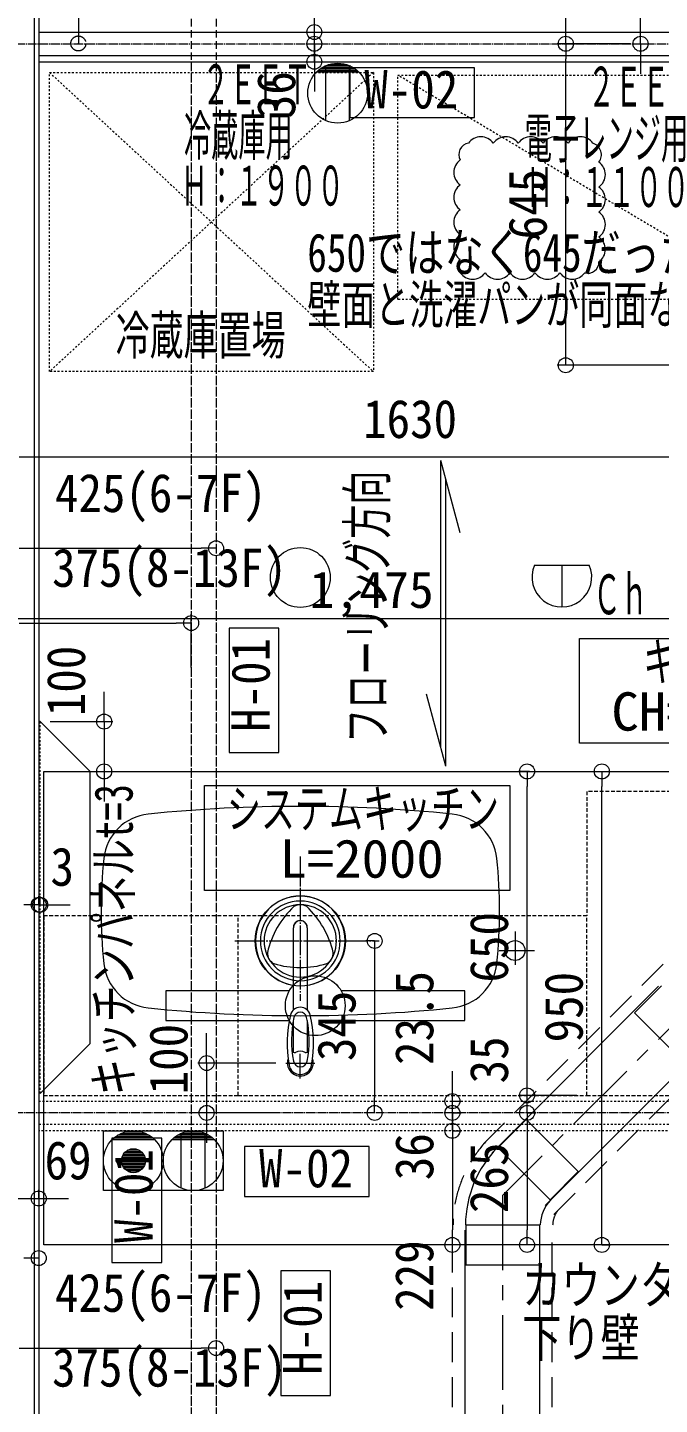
# Model space of a CAD drawing. Units: millimetres at full size, sheet at 1:30. Extents: x -17796 to 21385, y -23279 to 7734.
# Drawn here: x -15193 to -13925, y -2278 to 485 of the extents above; entities that cross this region are included whole.
import ezdxf
from ezdxf.enums import TextEntityAlignment as Align

# ---------------------------------------------------------------- set-up
doc = ezdxf.new("R2010")
doc.units = ezdxf.units.MM
doc.header["$LTSCALE"] = 30
doc.header["$PDMODE"] = 32
doc.header["$PDSIZE"] = 30
for name, pattern in [('CHAIN1', [8, 5, -1, 1, -1]), ('DASHED2', [3, 2, -1]), ('DASHED3', [4, 3, -1]), ('USER11', [0.25, 0.125, -0.125]), ('USER15', [30, 15, -5, 5, -5]), ('USER4', [0.78, 0.6, -0.06, 0.06, -0.06]), ('USER5', [0.375, 0.25, -0.125]), ('USER8', [0.75, 0.5, -0.25]), ('USER9', [2.3, 2, -0.1, 0.1, -0.1])]:
    doc.linetypes.add(name, pattern=pattern)
for name, color, linetype, lineweight in [('0-1_(W)電灯', 253, 'Continuous', 18), ('0-C_0_4P', 4, 'Continuous', 18), ('1-C_鋼製建具', 253, 'USER8', 18), ('2-2_', 7, 'Continuous', 18), ('C-1_補助芯', 134, 'Continuous', 9), ('E-0_通り芯', 134, 'Continuous', 9), ('E-1_補助芯', 134, 'DASHED3', 9), ('E-E_文字', 6, 'Continuous', 9)]:
    doc.layers.add(name, color=color, linetype=linetype, lineweight=lineweight)
doc.styles.add('ＭＳ ゴシック', font='')
doc.styles.get('ＭＳ ゴシック').set_extended_font_data('MS Gothic')

msp = doc.modelspace()

# ---------------------------------------------------------------- linework, layer by layer
at = {"layer": '0-1_(W)電灯', "color": 6}
for p, q in [((-14112.79, 482.42), (-14112.79, 1967.42)), ((-13962.79, 452.42), (-13962.79, 571.42)), ((-13982.79, 452.42), (-14130.29, 452.42)), ((-13982.79, 452.42), (-14130.29, 452.42)), ((-13962.79, 452.42), (-13945.29, 452.42)), ((-14112.79, -162.58), (-14112.79, 422.42)), ((-13962.79, 422.42), (-13962.79, 392.42)), ((-13629.72, -192.58), (-14130.29, -192.58)), ((-13639.72, -376.85), (-15209.72, -376.85))]:
    msp.add_line(p, q, dxfattribs=at)
at = {"layer": '0-1_(W)電灯', "color": 171}
for p, q in [((-14617.53, 482.42), (-14617.53, 512.42)), ((-14617.53, 475.92), (-14600.03, 475.92)), ((-14617.53, 452.42), (-14617.53, 475.92)), ((-14617.53, 452.42), (-14600.03, 452.42)), ((-14617.53, 422.42), (-14617.53, 392.42)), ((-14617.53, 416.42), (-14600.03, 416.42)), ((-14617.53, 386.42), (-14617.53, 356.42)), ((-14814.72, -539.8), (-14814.72, -542.3)), ((-15209.72, -559.8), (-14844.72, -559.8)), ((-15209.72, -709.8), (-14894.72, -709.8)), ((-14864.72, -799.29), (-14864.72, -692.3)), ((-14185.72, -1007.58), (-14207.97, -1007.58)), ((-14040.47, -1007.58), (-14022.97, -1007.58)), ((-14190.47, -1627.58), (-14190.47, -1037.58)), ((-14040.47, -1927.58), (-14040.47, -1037.58)), ((-15170.72, -1275.23), (-15170.72, -1257.73)), ((-15167.72, -1275.23), (-15167.72, -1257.73)), ((-15167.72, -1275.23), (-15170.72, -1275.23)), ((-15137.72, -1275.23), (-15107.72, -1275.23)), ((-14190.47, -1627.58), (-14190.47, -1597.58)), ((-14340.47, -1639.08), (-14340.47, -1609.08)), ((-14340.47, -1662.58), (-14340.47, -1632.58)), ((-14090.72, -1657.58), (-14207.97, -1657.58)), ((-14090.72, -1657.58), (-14207.97, -1657.58)), ((-14190.47, -1692.58), (-14190.47, -1657.58)), ((-14340.47, -1669.08), (-14322.97, -1669.08)), ((-14340.47, -1692.58), (-14340.47, -1669.08)), ((-14340.47, -1692.58), (-14322.97, -1692.58)), ((-14190.47, -1692.58), (-14172.97, -1692.58)), ((-14190.47, -1692.58), (-14172.97, -1692.58)), ((-14340.47, -1722.58), (-14340.47, -1752.58)), ((-14340.47, -1728.58), (-14322.97, -1728.58)), ((-14340.47, -1728.58), (-14322.97, -1728.58)), ((-14190.47, -1722.58), (-14190.47, -1927.58)), ((-14190.47, -1722.58), (-14190.47, -1752.58)), ((-14340.47, -1758.58), (-14340.47, -1788.58)), ((-14340.47, -1758.58), (-14340.47, -1927.58)), ((-15170.72, -1864.39), (-15170.72, -1846.89)), ((-15239.72, -1864.39), (-15170.72, -1864.39)), ((-15140.72, -1864.39), (-15110.72, -1864.39)), ((-14340.47, -1957.58), (-14357.97, -1957.58)), ((-14190.47, -1957.58), (-14207.97, -1957.58)), ((-14040.47, -1957.58), (-14022.97, -1957.58)), ((-14814.72, -2144.39), (-14814.72, -2146.89)), ((-15209.72, -2164.39), (-14844.72, -2164.39))]:
    msp.add_line(p, q, dxfattribs=at)
at = {"layer": '0-1_(W)電灯', "color": 7}
for p, q in [((-14617.53, 475.92), (-14617.53, 505.92)), ((-14617.53, 452.42), (-14617.53, 482.42)), ((-14112.79, 452.42), (-14112.79, 482.42)), ((-14617.53, 452.42), (-14617.53, 422.42)), ((-14112.79, 452.42), (-14112.79, 422.42)), ((-13962.79, 452.42), (-13962.79, 422.42)), ((-14617.53, 416.42), (-14617.53, 386.42)), ((-14112.79, -192.58), (-14112.79, -162.58)), ((-14814.72, -559.8), (-14844.72, -559.8)), ((-14864.72, -709.8), (-14894.72, -709.8)), ((-15039.41, -907.58), (-15039.41, -877.58)), ((-15039.41, -1007.58), (-15039.41, -1037.58)), ((-14190.47, -1007.58), (-14190.47, -1037.58)), ((-14040.47, -1007.58), (-14040.47, -1037.58)), ((-15170.72, -1275.23), (-15200.72, -1275.23)), ((-15167.72, -1275.23), (-15137.72, -1275.23)), ((-14496.47, -1347.58), (-14496.47, -1377.58)), ((-14833.72, -1592.58), (-14833.72, -1562.58)), ((-14190.47, -1657.58), (-14190.47, -1627.58)), ((-14190.47, -1657.58), (-14190.47, -1627.58)), ((-14340.47, -1669.08), (-14340.47, -1639.08)), ((-14496.47, -1692.58), (-14496.47, -1662.58)), ((-14340.47, -1692.58), (-14340.47, -1662.58)), ((-14833.72, -1692.58), (-14833.72, -1722.58)), ((-14340.47, -1692.58), (-14340.47, -1722.58)), ((-14190.47, -1692.58), (-14190.47, -1722.58)), ((-14190.47, -1692.58), (-14190.47, -1722.58)), ((-14340.47, -1728.58), (-14340.47, -1758.58)), ((-14340.47, -1728.58), (-14340.47, -1758.58)), ((-15170.72, -1864.39), (-15140.72, -1864.39)), ((-14340.47, -1957.58), (-14340.47, -1927.58)), ((-14190.47, -1957.58), (-14190.47, -1927.58)), ((-14040.47, -1957.58), (-14040.47, -1927.58)), ((-14814.72, -2164.39), (-14844.72, -2164.39))]:
    msp.add_line(p, q, dxfattribs=at)
at = {"layer": '0-1_(W)電灯', "color": 30}
msp.add_line((-15170.72, 475.92), (-13833.22, 475.92), dxfattribs=at)
at = {"layer": '0-1_(W)電灯', "color": 3, "linetype": 'USER11'}
for p, q in [((-14864.72, 416.42), (-14864.72, -4087.58)), ((-14814.72, 416.42), (-14814.72, -4087.58))]:
    msp.add_line(p, q, dxfattribs=at)
at = {"layer": '0-1_(W)電灯', "linetype": 'USER11'}
for p, q in [((-14499.09, 394.79), (-15149.09, -205.21)), ((-15149.09, 394.79), (-14499.09, -205.21)), ((-13695.26, -60.32), (-14450.26, 389.68))]:
    msp.add_line(p, q, dxfattribs=at)
at = {"layer": '0-1_(W)電灯', "color": 94}
for p, q in [((-14363.63, -959.96), (-14363.63, -383.95)), ((-14324.81, -528.84), (-14363.63, -383.95)), ((-14353.63, -997.28), (-14353.63, -421.27)), ((-14353.63, -997.28), (-14392.45, -852.39)), ((-15067.72, -1553.58), (-15167.72, -1653.58))]:
    msp.add_line(p, q, dxfattribs=at)
at = {"layer": '0-1_(W)電灯', "color": 4}
for p, q in [((-15039.41, -877.58), (-15039.41, -847.58)), ((-15147.72, -907.58), (-15021.91, -907.58)), ((-15039.41, -907.58), (-15039.41, -1007.58)), ((-15147.72, -1007.58), (-15021.91, -1007.58)), ((-15039.41, -1037.58), (-15039.41, -1067.58)), ((-14496.47, -1347.58), (-14513.97, -1347.58)), ((-14496.47, -1377.58), (-14496.47, -1662.58)), ((-14833.72, -1562.58), (-14833.72, -1532.58)), ((-14694.68, -1592.58), (-14851.22, -1592.58)), ((-14833.72, -1592.58), (-14833.72, -1692.58)), ((-14694.68, -1692.58), (-14851.22, -1692.58)), ((-14496.47, -1692.58), (-14513.97, -1692.58)), ((-14833.72, -1722.58), (-14833.72, -1752.58))]:
    msp.add_line(p, q, dxfattribs=at)
at = {"layer": '0-1_(W)電灯', "color": 211}
msp.add_line((-15167.72, -907.58), (-15170.72, -907.58), dxfattribs=at)
at = {"layer": '0-1_(W)電灯', "color": 211, "linetype": 'USER11'}
msp.add_line((-15167.72, -1653.58), (-15167.72, -907.58), dxfattribs=at)
at = {"layer": '0-1_(W)電灯'}
for p, q in [((-15160.72, -1007.58), (-13170.72, -1007.58)), ((-15160.72, -1657.58), (-15160.72, -1007.58)), ((-14659.68, -1486.19), (-14659.68, -1321.06)), ((-14631.68, -1321.06), (-14631.68, -1486.19)), ((-14659.68, -1571.17), (-14659.68, -1507.42)), ((-14631.68, -1507.42), (-14631.68, -1571.17))]:
    msp.add_line(p, q, dxfattribs=at)
at = {"layer": '0-1_(W)電灯', "linetype": 'USER9'}
for p, q in [((-14645.72, -1178.34), (-14645.72, -1467.58)), ((-14777.02, -1347.58), (-14487.6, -1347.58))]:
    msp.add_line(p, q, dxfattribs=at)
at = {"layer": '0-1_(W)電灯', "linetype": 'USER15'}
for p, q in [((-14645.68, -1623.62), (-14645.68, -1574.02)), ((-14674.68, -1592.58), (-14616.68, -1592.58))]:
    msp.add_line(p, q, dxfattribs=at)
at = {"layer": '0-1_(W)電灯', "color": 54, "linetype": 'USER4'}
msp.add_line((-12861.8, -1692.58), (-15269.81, -1692.58), dxfattribs=at)
msp.add_lwpolyline([(-15239.72, 452.42), (-13609.72, 452.42), (-13609.72, -192.58), (-11809.72, -192.58)], dxfattribs=at)
at = {"layer": '0-1_(W)電灯', "color": 171}
for points in [[(-14617.53, 416.42), (-14617.53, 452.42), (-14600.03, 452.42)], [(-14340.47, -1728.58), (-14340.47, -1692.58), (-14322.97, -1692.58)]]:
    msp.add_lwpolyline(points, dxfattribs=at)
at = {"layer": '0-1_(W)電灯', "color": 30}
msp.add_lwpolyline([(-15170.72, 428.92), (-13633.22, 428.92), (-13633.22, -216.08), (-12713.72, -216.08)], dxfattribs=at)
at = {"layer": '0-1_(W)電灯', "color": 4}
msp.add_lwpolyline([(-15170.72, 416.42), (-13645.72, 416.42), (-13645.72, -228.58), (-12713.72, -228.58)], dxfattribs=at)
at = {"layer": '0-1_(W)電灯', "linetype": 'USER11'}
for points in [[(-15149.09, 394.79), (-14499.09, 394.79), (-14499.09, -205.21), (-15149.09, -205.21)], [(-13695.26, -60.32), (-14450.26, -60.32), (-14450.26, 389.68), (-13695.26, 389.68)]]:
    msp.add_lwpolyline(points, close=True, dxfattribs=at)
at = {"layer": '0-1_(W)電灯', "color": 2}
for points in [[(-14546.17, 304.37), (-14296.17, 304.37), (-14296.17, 404.37), (-14546.17, 404.37)], [(-14688.83, -969.76), (-14688.83, -719.76), (-14788.83, -719.76), (-14788.83, -969.76)], [(-14923.81, -1993.01), (-14923.81, -1743.01), (-15023.81, -1743.01), (-15023.81, -1993.01)], [(-14757.51, -1860.23), (-14507.51, -1860.23), (-14507.51, -1760.23), (-14757.51, -1760.23)], [(-14584.87, -2259.66), (-14584.87, -2009.66), (-14684.87, -2009.66), (-14684.87, -2259.66)]]:
    msp.add_lwpolyline(points, close=True, dxfattribs=at)
at = {"layer": '0-1_(W)電灯', "color": 6}
for points in [[(-14085.49, -740.66), (-13575.83, -740.66), (-13575.83, -951.06), (-14085.49, -951.06)], [(-14838.3, -1035.75), (-14224.97, -1035.75), (-14224.97, -1246.15), (-14838.3, -1246.15)]]:
    msp.add_lwpolyline(points, close=True, dxfattribs=at)
at = {"layer": '0-1_(W)電灯', "color": 94}
msp.add_lwpolyline([(-15067.72, -1553.58), (-15067.72, -1007.58), (-15167.72, -907.58)], dxfattribs=at)
at = {"layer": '0-1_(W)電灯', "color": 4, "linetype": 'USER11'}
msp.add_lwpolyline([(-13083.72, -1017.58), (-13083.72, -1728.58), (-15170.72, -1728.58)], dxfattribs=at)
at = {"layer": '0-1_(W)電灯'}
msp.add_lwpolyline([(-13163.72, -1007.58), (-13076.72, -1007.58), (-13070.72, -1013.58), (-13070.72, -1951.58), (-13076.72, -1957.58), (-15160.72, -1957.58), (-15160.72, -1657.58)], dxfattribs=at)
at = {"layer": '0-1_(W)電灯', "color": 30, "linetype": 'USER11'}
msp.add_lwpolyline([(-15170.72, -1669.08), (-13143.22, -1669.08), (-13143.22, -1030.08), (-13096.22, -1030.08), (-13096.22, -1716.08), (-15170.72, -1716.08)], dxfattribs=at)
at = {"layer": '0-1_(W)電灯', "color": 2, "linetype": 'USER5'}
for points in [[(-14070.72, -1657.58), (-13170.72, -1657.58), (-13170.72, -1047.58), (-14070.72, -1047.58), (-14070.72, -1297.58)], [(-14770.72, -1657.58), (-14070.72, -1657.58), (-14070.72, -1297.58), (-14770.72, -1297.58)]]:
    msp.add_lwpolyline(points, dxfattribs=at)
msp.add_lwpolyline([(-15160.72, -1657.58), (-14770.72, -1657.58), (-14770.72, -1297.58), (-15160.72, -1297.58)], close=True, dxfattribs=at)
at = {"layer": '0-1_(W)電灯', "color": 7}
for centre in [(-14617.53, 475.92), (-14617.53, 452.42), (-14617.53, 452.42), (-14112.79, 452.42), (-14112.79, 452.42), (-13962.79, 452.42), (-14617.53, 416.42), (-14112.79, -192.58), (-14814.72, -559.8), (-14864.72, -709.8), (-15039.41, -907.58), (-15039.41, -1007.58), (-14190.47, -1007.58), (-14040.47, -1007.58), (-15170.72, -1275.23), (-15167.72, -1275.23), (-14496.47, -1347.58), (-14833.72, -1592.58), (-14340.47, -1669.08), (-14190.47, -1657.58), (-14190.47, -1657.58), (-14833.72, -1692.58), (-14496.47, -1692.58), (-14340.47, -1692.58), (-14340.47, -1692.58), (-14190.47, -1692.58), (-14190.47, -1692.58), (-14340.47, -1728.58), (-14340.47, -1728.58), (-15170.72, -1864.39), (-14340.47, -1957.58), (-14190.47, -1957.58), (-14040.47, -1957.58), (-14814.72, -2164.39)]:
    msp.add_circle(centre, 15, dxfattribs=at)
at = {"layer": '0-1_(W)電灯'}
msp.add_circle((-14645.72, -1347.58), 90.5, dxfattribs=at)
at = {"layer": '0-1_(W)電灯', "color": 1}
for centre, radius, start, end in [((-14304.76, 230.44), 22.83, 99.06266, 209.06266), ((-14283.36, 235.49), 30.52, 35, 145), ((-14233.36, 235.49), 30.52, 35, 145), ((-14183.36, 235.49), 30.52, 35, 145), ((-14133.36, 235.49), 30.52, 35, 145), ((-14083.36, 235.49), 30.52, 35, 145), ((-14065.74, 229.78), 24.36, 322.37159, 72.37159), ((-14307.22, 194.35), 30.52, 125, 235), ((-14063.95, 189.91), 30.52, 305, 55), ((-14307.22, 144.35), 30.52, 125, 235), ((-14063.95, 139.91), 30.52, 305, 55), ((-14307.22, 94.35), 30.52, 125, 235), ((-14063.95, 89.91), 30.52, 305, 55), ((-14307.22, 44.35), 30.52, 125, 235), ((-14063.95, 39.91), 30.52, 305, 55), ((-14315.56, 6.27), 15.97, 125, 235), ((-14068.19, 13.94), 21.77, 252.53507, 2.53507), ((-14299.72, 10.69), 30.52, 215, 325), ((-14249.72, 10.69), 30.52, 215, 325), ((-14199.72, 10.69), 30.52, 215, 325), ((-14149.72, 10.69), 30.52, 215, 325), ((-14099.72, 10.69), 30.52, 215, 325)]:
    msp.add_arc(centre, radius, start, end, dxfattribs=at)
at = {"layer": '0-1_(W)電灯'}
for centre, radius, start, end in [((-14940.7, -1192.62), 100, 95.83799, 173.94344), ((-14645.72, -4077.58), 3000, 84.16201, 95.83799), ((-14350.75, -1192.62), 100, 6.05656, 84.16201), ((-14045.72, -1287.58), 1000, 173.94344, 186.05656), ((-15245.72, -1287.58), 1000, 353.94344, 6.05656), ((-14645.72, -1347.58), 90, 0, 180), ((-14645.72, -1347.58), 80, 0, 180), ((-14645.72, -1347.58), 72.6, 0, 180), ((-14531.74, -1413.39), 185.02, 133.25933, 166.74064), ((-14645.72, -1299.18), 24.2, 58.04452, 121.95548), ((-14759.71, -1413.39), 185.02, 13.25925, 46.74078), ((-14645.68, -1320.82), 14, 358.74866, 181.25134), ((-14645.72, -1347.58), 90, 180, 0), ((-14645.72, -1347.58), 80, 180, 0), ((-14645.72, -1347.58), 72.6, 180, 0), ((-14687.64, -1371.78), 24.2, 178.04461, 241.95557), ((-14603.81, -1371.78), 24.2, 298.04464, 1.95518), ((-14940.7, -1382.54), 100, 186.05656, 264.16201), ((-14645.72, -1215.96), 185.02, 253.25923, 286.74077), ((-14350.75, -1382.54), 100, 275.83799, 353.94344), ((-14645.72, 1502.42), 3000, 264.16201, 275.83799), ((-14645.68, -1501.23), 20.55, 13.62145, 166.37855), ((-14645.68, -1503.68), 12.99, 12.21615, 167.78385), ((-14432.4, -1552.91), 240, 166.37855, 190.48233), ((-14443.36, -1547.48), 220, 167.78385, 190.84315), ((-14848, -1547.48), 220, 349.15685, 12.21615), ((-14858.96, -1552.91), 240, 349.51767, 13.62145), ((-14657.5, -1566.67), 5, 185.12106, 294.69361), ((-14645.68, -1592.38), 23.29, 65.30639, 114.69361), ((-14633.86, -1566.67), 5, 245.30639, 354.87894), ((-14645.68, -1592.58), 26, 161.48578, 18.51422), ((-14645.68, -1592.38), 23.1, 190.48233, 349.51767), ((-14645.68, -1586.23), 14, 190.84315, 349.15685)]:
    msp.add_arc(centre, radius, start, end, dxfattribs=at)
msp.add_ellipse((-14645.68, -1321.06), major_axis=(-14, 0), ratio=0.994522, start_param=3.1415927, end_param=6.2831853, dxfattribs=at)
at = {"layer": '0-C_0_4P'}
for p, q in [((-15180.22, 2632.42), (-15180.22, -4117.58)), ((-15170.72, 2632.42), (-15170.72, -4117.58)), ((-15170.72, 2528.92), (-15170.72, -4117.58)), ((-15170.72, -965.08), (-15170.72, -4117.58))]:
    msp.add_line(p, q, dxfattribs=at)
at = {"layer": '1-C_鋼製建具'}
for p, q in [((-14864.72, 3382.42), (-14864.72, -4117.58)), ((-14814.72, 3382.42), (-14814.72, -4117.58))]:
    msp.add_line(p, q, dxfattribs=at)
at = {"layer": '2-2_', "color": 171}
for p, q in [((-15209.72, -1864.39), (-15179.72, -1864.39)), ((-15170.72, -1964.01), (-15170.72, -1966.51))]:
    msp.add_line(p, q, dxfattribs=at)
at = {"layer": '2-2_'}
msp.add_line((-15170.72, -1984.01), (-15200.72, -1984.01), dxfattribs=at)
msp.add_circle((-15170.72, -1984.01), 15, dxfattribs=at)
at = {"layer": 'C-1_補助芯'}
msp.add_line((-15091.24, 1978.06), (-15091.24, 453.06), dxfattribs=at)
at = {"layer": 'E-0_通り芯', "linetype": 'CHAIN1'}
for p, q in [((-13651.18, -1269.42), (-14239.9, -1858.14)), ((-14239.9, -1858.14), (-14239.9, -3422.79))]:
    msp.add_line(p, q, dxfattribs=at)
at = {"layer": 'E-0_通り芯', "linetype": 'DASHED2'}
for p, q in [((-14278.15, -1754.96), (-13835.43, -1312.25)), ((-14136.73, -1896.39), (-13694.01, -1453.67)), ((-14339.9, -3362.74), (-14339.9, -1928.13)), ((-14139.9, -3362.74), (-14139.9, -1928.13))]:
    msp.add_line(p, q, dxfattribs=at)
at = {"layer": 'E-0_通り芯'}
for p, q in [((-14260.47, -1772.64), (-13926.47, -1438.65)), ((-14154.4, -1878.71), (-13820.41, -1544.71)), ((-14192.54, -1705.86), (-14249.1, -1762.44)), ((-14192.54, -1705.86), (-14087.89, -1810.52)), ((-14249.81, -1761.73), (-14143.73, -1867.81)), ((-14144.43, -1867.11), (-14087.89, -1810.52)), ((-14314.9, -3362.74), (-14314.9, -1928.13)), ((-14314.23, -1917.24), (-14164.2, -1917.24)), ((-14164.9, -3362.74), (-14164.9, -1928.13))]:
    msp.add_line(p, q, dxfattribs=at)
for points in [[(-13920.97, -1437.82), (-13974.79, -1491.64), (-13872.98, -1593.45)], [(-14313.22, -1917.24), (-14313.23, -1997.24), (-14165.23, -1997.24), (-14165.23, -1917.24)]]:
    msp.add_lwpolyline(points, dxfattribs=at)
at = {"layer": 'E-0_通り芯', "linetype": 'DASHED2'}
for radius, start, end in [(249.97, 135.53477, 179.46524), (50.01, 136.60451, 178.39552)]:
    msp.add_arc((-14089.23, -1919.34), radius, start, end, dxfattribs=at)
at = {"layer": 'E-0_通り芯'}
for radius, start, end in [(225, 135.53477, 179.46524), (75, 136.60451, 178.39552)]:
    msp.add_arc((-14089.23, -1919.34), radius, start, end, dxfattribs=at)
at = {"layer": 'E-1_補助芯', "linetype": 'Continuous'}
msp.add_line((-13764.72, -701.5), (-15239.72, -701.5), dxfattribs=at)
at = {"layer": 'E-1_補助芯', "color": 1, "linetype": 'Continuous'}
for p, q in [((-14214.72, -1328.93), (-14214.72, -1395.36)), ((-14246.43, -1366.94), (-14175.51, -1366.94))]:
    msp.add_line(p, q, dxfattribs=at)
msp.add_circle((-14214.72, -1366.94), 20, dxfattribs=at)
at = {"layer": 'E-1_補助芯'}
msp.add_point((-15091.24, 453.06), dxfattribs=at)
at = {"layer": 'E-E_文字'}
for p, q in [((-14527.88, 395.3), (-14613.56, 395.3)), ((-14531.05, 398.3), (-14610.4, 398.3)), ((-14534.73, 401.3), (-14606.72, 401.3)), ((-14539.12, 404.3), (-14602.33, 404.3)), ((-14544.58, 407.3), (-14596.87, 407.3)), ((-14594.72, 298.3), (-14594.72, 408.3)), ((-14551.99, 410.3), (-14589.46, 410.3)), ((-14570.72, 413.3), (-14570.73, 413.3)), ((-14546.72, 298.3), (-14546.72, 408.3)), ((-14175.72, -593.61), (-14065.72, -593.61)), ((-14120.72, -593.61), (-14120.72, -677.61)), ((-14915.72, -1447.58), (-14915.72, -1507.58)), ((-14667.68, -1447.58), (-14915.72, -1447.58)), ((-14315.72, -1447.58), (-14563.76, -1447.58)), ((-14315.72, -1507.58), (-14315.72, -1447.58)), ((-14915.72, -1507.58), (-14667.68, -1507.58)), ((-14563.76, -1507.58), (-14315.72, -1507.58)), ((-14949.12, -1737.58), (-15012.33, -1737.58)), ((-14954.58, -1734.58), (-15006.87, -1734.58)), ((-14961.99, -1731.58), (-14999.46, -1731.58)), ((-14829.12, -1737.58), (-14892.33, -1737.58)), ((-14834.58, -1734.58), (-14886.87, -1734.58)), ((-14884.72, -1843.58), (-14884.72, -1733.58)), ((-14841.99, -1731.58), (-14879.46, -1731.58)), ((-14836.72, -1843.58), (-14836.72, -1733.58)), ((-14937.88, -1746.58), (-15023.56, -1746.58)), ((-14941.05, -1743.58), (-15020.4, -1743.58)), ((-14944.73, -1740.58), (-15016.72, -1740.58)), ((-14969.1, -1767.58), (-14992.34, -1767.58)), ((-14817.88, -1746.58), (-14903.56, -1746.58)), ((-14821.05, -1743.58), (-14900.4, -1743.58)), ((-14824.73, -1740.58), (-14896.72, -1740.58)), ((-14956.72, -1788.58), (-15004.72, -1788.58)), ((-14956.91, -1785.58), (-15004.54, -1785.58)), ((-14956.91, -1791.58), (-15004.54, -1791.58)), ((-14957.49, -1782.58), (-15003.96, -1782.58)), ((-14957.49, -1794.58), (-15003.96, -1794.58)), ((-14958.48, -1779.58), (-15002.97, -1779.58)), ((-14959.94, -1776.58), (-15001.51, -1776.58)), ((-14961.99, -1773.58), (-14999.46, -1773.58)), ((-14964.85, -1770.58), (-14996.6, -1770.58)), ((-14958.48, -1797.58), (-15002.97, -1797.58)), ((-14959.94, -1800.58), (-15001.51, -1800.58)), ((-14961.99, -1803.58), (-14999.46, -1803.58)), ((-14964.85, -1806.58), (-14996.6, -1806.58)), ((-14969.1, -1809.58), (-14992.34, -1809.58))]:
    msp.add_line(p, q, dxfattribs=at)
for points in [[(-14527.88, 395.3), (-14570.72, 395.3), (-14613.56, 395.3)], [(-14937.88, -1746.58), (-14980.72, -1746.58), (-15023.56, -1746.58)], [(-14817.88, -1746.58), (-14860.72, -1746.58), (-14903.56, -1746.58)]]:
    msp.add_lwpolyline(points, dxfattribs=at)
msp.add_lwpolyline([(-15040.72, -1728.58), (-14800.72, -1728.58), (-14800.72, -1848.58), (-15040.72, -1848.58)], close=True, dxfattribs=at)
for centre, radius in [((-14570.72, 353.3), 60), ((-14645.72, -618.34), 60), ((-14615.72, -1477.58), 60), ((-14980.72, -1788.58), 60), ((-14860.72, -1788.58), 60), ((-14980.72, -1788.58), 24)]:
    msp.add_circle(centre, radius, dxfattribs=at)
msp.add_arc((-14120.72, -617.6), 60.01, 156.4305, 23.5695, dxfattribs=at)

# ---------------------------------------------------------------- texts
at = {"layer": '0-1_(W)電灯', "color": 9, "style": 'ＭＳ ゴシック', "width": 0.9}
for s, p in [('36', (-14632.73, 303.1)), ('645', (-14127.98, 60.2)), ('100', (-15054.61, -896.67)), ('650', (-14205.67, -1431.07)), ('23.5', (-14355.67, -1596.4)), ('950', (-14055.67, -1551.15)), ('345', (-14511.67, -1588.65)), ('100', (-14848.91, -1655.45)), ('35', (-14205.67, -1633.45)), ('36', (-14355.67, -1827.61)), ('265', (-14205.67, -1893.65)), ('229', (-14355.67, -2089.71))]:
    msp.add_text(s, height=76.97, rotation=90, dxfattribs=at).set_placement(p, align=Align.BOTTOM_LEFT)
at = {"layer": '0-1_(W)電灯', "color": 2, "style": 'ＭＳ ゴシック', "width": 0.9}
for p in [(-14517.17, 299.57), (-14728.51, -1865.03)]:
    msp.add_text('W-02', height=76.97, dxfattribs=at).set_placement(p, align=Align.BOTTOM_LEFT)
at = {"layer": '0-1_(W)電灯', "color": 1, "style": 'ＭＳ ゴシック'}
for s, width, p in [('650ではなく645だった', 0.75, (-14631.65, -28.06)), ('壁面と洗濯パンが同面なのでOK', 0.65, (-14631.65, -132.28))]:
    msp.add_text(s, height=76.97, dxfattribs=dict(at, width=width)).set_placement(p, align=Align.BOTTOM_LEFT)
at = {"layer": '0-1_(W)電灯', "color": 94, "style": 'ＭＳ ゴシック'}
for s, width, p in [('冷蔵庫置場', 0.65, (-15016.46, -193.98)), ('カウンター FL+850天端', 0.75, (-14200.42, -2099.42)), ('下り壁\u3000\u3000 FL+1685下端', 0.75, (-14200.57, -2205.49))]:
    msp.add_text(s, height=76.97, dxfattribs=dict(at, width=width)).set_placement(p, align=Align.BOTTOM_LEFT)
at = {"layer": '0-1_(W)電灯', "color": 9, "style": 'ＭＳ ゴシック', "width": 0.9}
for s, p in [('1630', (-14519.58, -361.66)), ('425(6-7F)', (-15138.14, -510.31)), ('375(8-13F)', (-15143.98, -660.31)), ('3', (-15147.13, -1260.03)), ('69', (-15159.04, -1849.19)), ('425(6-7F)', (-15138.14, -2114.91)), ('375(8-13F)', (-15143.98, -2264.91))]:
    msp.add_text(s, height=76.97, dxfattribs=at).set_placement(p, align=Align.BOTTOM_LEFT)
at = {"layer": '0-1_(W)電灯', "color": 94, "style": 'ＭＳ ゴシック'}
for s, width, p in [('フローリング方向', 0.65, (-14450.35, -950.08)), ('キッチンパネルt=3', 0.7, (-14959.14, -1657.58))]:
    msp.add_text(s, height=76.97, rotation=90, dxfattribs=dict(at, width=width)).set_placement(p, align=Align.BOTTOM_LEFT)
at = {"layer": '0-1_(W)電灯', "color": 2, "style": 'ＭＳ ゴシック', "width": 0.9}
for s, p in [('H-01', (-14684.03, -928.19)), ('W-01', (-14919.01, -1953.73)), ('H-01', (-14580.07, -2218.09))]:
    msp.add_text(s, height=76.97, rotation=90, dxfattribs=at).set_placement(p, align=Align.BOTTOM_LEFT)
at = {"layer": '0-1_(W)電灯', "color": 6, "style": 'ＭＳ ゴシック'}
for s, width, p in [('キッチン', 0.65, (-13957.59, -848.8)), ('CH=2400', 1.05, (-14021.32, -948.8)), ('システムキッチン', 0.65, (-14792.97, -1143.89)), ('L=2000', 1.05, (-14687.64, -1243.89))]:
    msp.add_text(s, height=76.97, dxfattribs=dict(at, width=width)).set_placement(p, align=Align.BOTTOM_LEFT)
at = {"layer": 'E-1_補助芯', "style": 'ＭＳ ゴシック'}
msp.add_text('1,475', height=73.31, dxfattribs=at).set_placement((-14627.22, -701.5), align=Align.BOTTOM_LEFT)
at = {"layer": 'E-E_文字', "style": 'ＭＳ ゴシック', "width": 0.5}
for s, p in [('２ＥＥＴ', (-14842.71, 306.74)), ('２ＥＥＴ', (-14068.99, 302.19)), ('冷蔵庫用', (-14879.44, 204.29)), ('電子レンジ用', (-14195.23, 199.11)), ('Ｈ：１９００', (-14885.8, 103.66)), ('Ｈ：１１００', (-14192.7, 100.84)), ('Ｃｈ', (-14057.44, -716.39))]:
    msp.add_text(s, height=80.22, dxfattribs=at).set_placement(p, align=Align.BOTTOM_LEFT)

doc.saveas('drawing.dxf')
